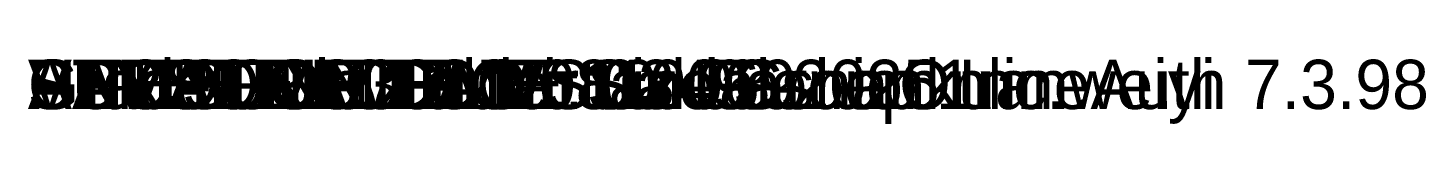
# Model space of a CAD drawing. Extents: x -115 to 188, y 0 to 491.
# Drawn here: x 0 to 7.07, y -0.08 to 0.26 of the extents above; entities that cross this region are included whole.
import ezdxf

# ---------------------------------------------------------------- set-up
doc = ezdxf.new("R2010")
doc.units = 0

msp = doc.modelspace()

# ---------------------------------------------------------------- texts
at = {"layer": '1'}
for s in ['AUTHOR: CLO Virtual Fashion Inc.', 'VERSION: 3', 'STYLE NAME: M0810069 nankuanweiyi', 'SAMPLE SIZE: M', 'Grade Rule Table: Size Group 1', 'CREATION DATE: 03-03-2025', 'CREATION TIME: 10:49', 'UNITS: METRIC', 'PRODUCT: CLO Standalone OnlineAuth 7.3.98']:
    msp.add_text(s, height=0.25, dxfattribs=at).set_placement((0, 0))

doc.saveas('drawing.dxf')
